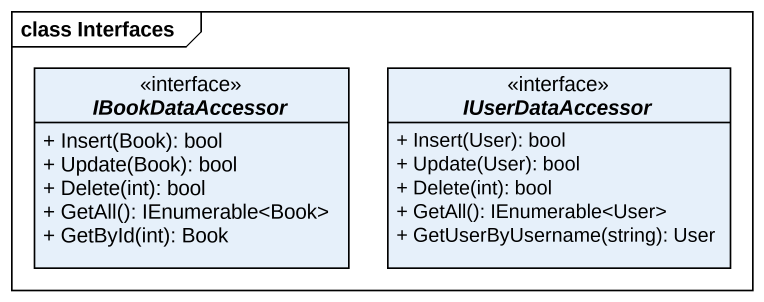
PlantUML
@startuml
mainframe class Interfaces
hide circle
hide empty members
skinparam classAttributeIconSize 0
interface IBookDataAccessor <<interface>> {
  + Insert(Book): bool
  + Update(Book): bool
  + Delete(int): bool
  + GetAll(): IEnumerable<Book>
  + GetById(int): Book
}
interface IUserDataAccessor <<interface>> {
  + Insert(User): bool
  + Update(User): bool
  + Delete(int): bool
  + GetAll(): IEnumerable<User>
  + GetUserByUsername(string): User
}
@enduml
